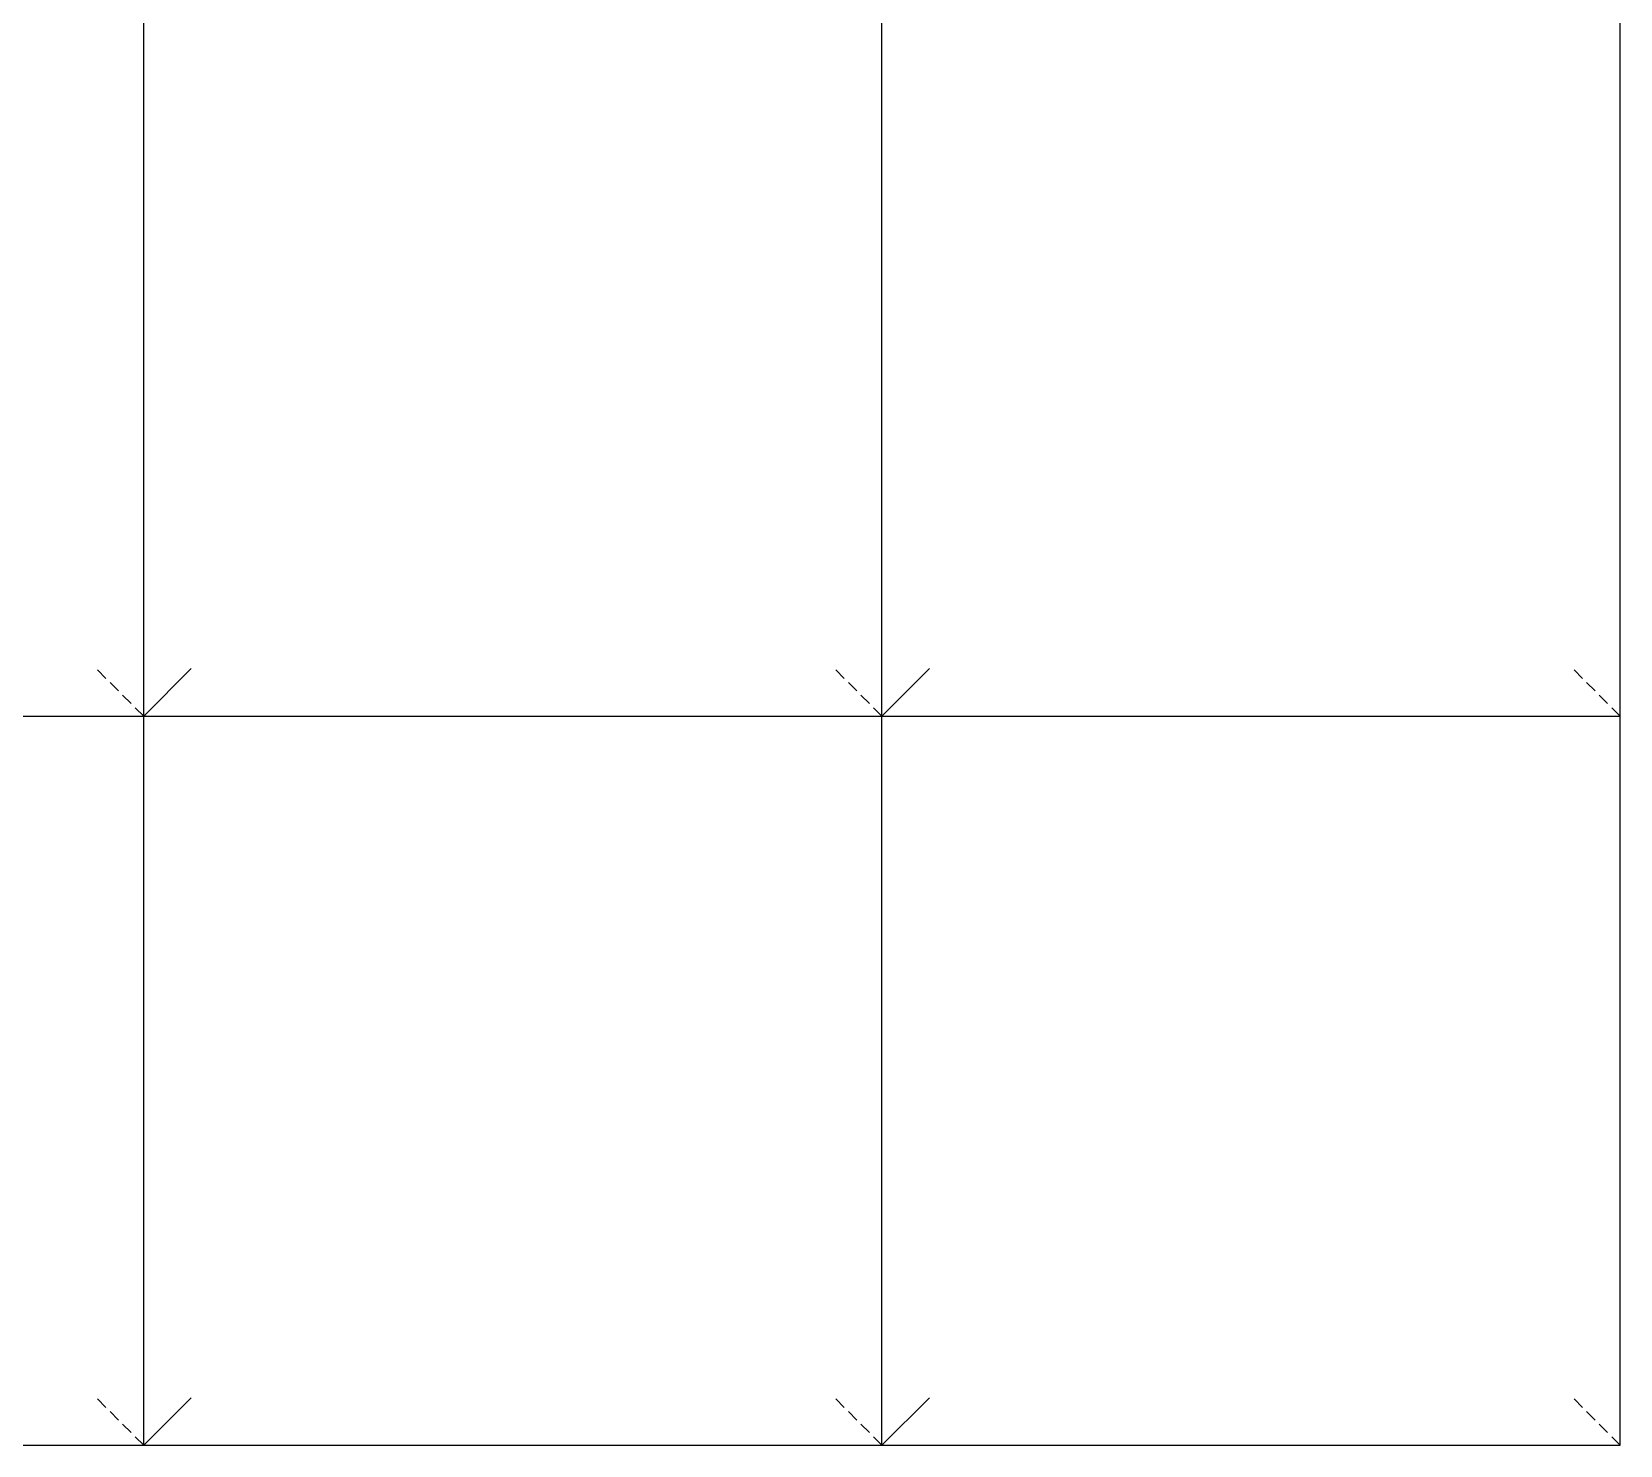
# Model space of a CAD drawing. Header units: inches. Extents: x -2661 to 42767, y -1222 to 9099.
# Drawn here: x -309.6 to -109.1, y 3147.5 to 3325.9 of the extents above; entities that cross this region are included whole.
import ezdxf

# ---------------------------------------------------------------- set-up
doc = ezdxf.new("R2010")
doc.units = ezdxf.units.IN
doc.header["$LTSCALE"] = 12
doc.header["$MEASUREMENT"] = 0
doc.linetypes.add('HIDDEN2', pattern=[0.1875, 0.125, -0.0625])
doc.layers.get('0').update_dxf_attribs({"linetype": 'CONTINUOUS'})
doc.layers.add('S-ANNO-GRID-NONPLOT', color=251, linetype='CONTINUOUS', plot=False)

# ---------------------------------------------------------------- blocks, each defined once
blk = doc.blocks.new('Se_24x36_STARTERS_GRID')
for p, q in [((-186.42, -92), (-186.42, 276)), ((-93.21, -92), (-93.21, 276)), ((0, 0), (0, 92)), ((-186.42, 0), (-180.42, 6)), ((-93.21, 0), (-87.21, 6)), ((-279.63, 0), (-186.42, 0)), ((-186.42, 0), (-93.21, 0)), ((-93.21, 0), (0, 0)), ((0, -92), (0, 0)), ((-186.42, -92), (-180.42, -86)), ((-93.21, -92), (-87.21, -86)), ((-279.63, -92), (-186.42, -92)), ((-186.42, -92), (-93.21, -92)), ((-93.21, -92), (0, -92))]:
    blk.add_line(p, q)
at = {"linetype": 'HIDDEN2'}
for p, q in [((-186.42, 0), (-192.42, 6)), ((-93.21, 0), (-99.21, 6)), ((0, 0), (-6, 6)), ((-186.42, -92), (-192.42, -86)), ((-93.21, -92), (-99.21, -86)), ((0, -92), (-6, -86))]:
    blk.add_line(p, q, dxfattribs=at)

msp = doc.modelspace()

# ---------------------------------------------------------------- block references
at = {"layer": 'S-ANNO-GRID-NONPLOT'}
msp.add_blockref('Se_24x36_STARTERS_GRID', (-109.09998, 3239.54657), dxfattribs=at)

doc.saveas('drawing.dxf')
